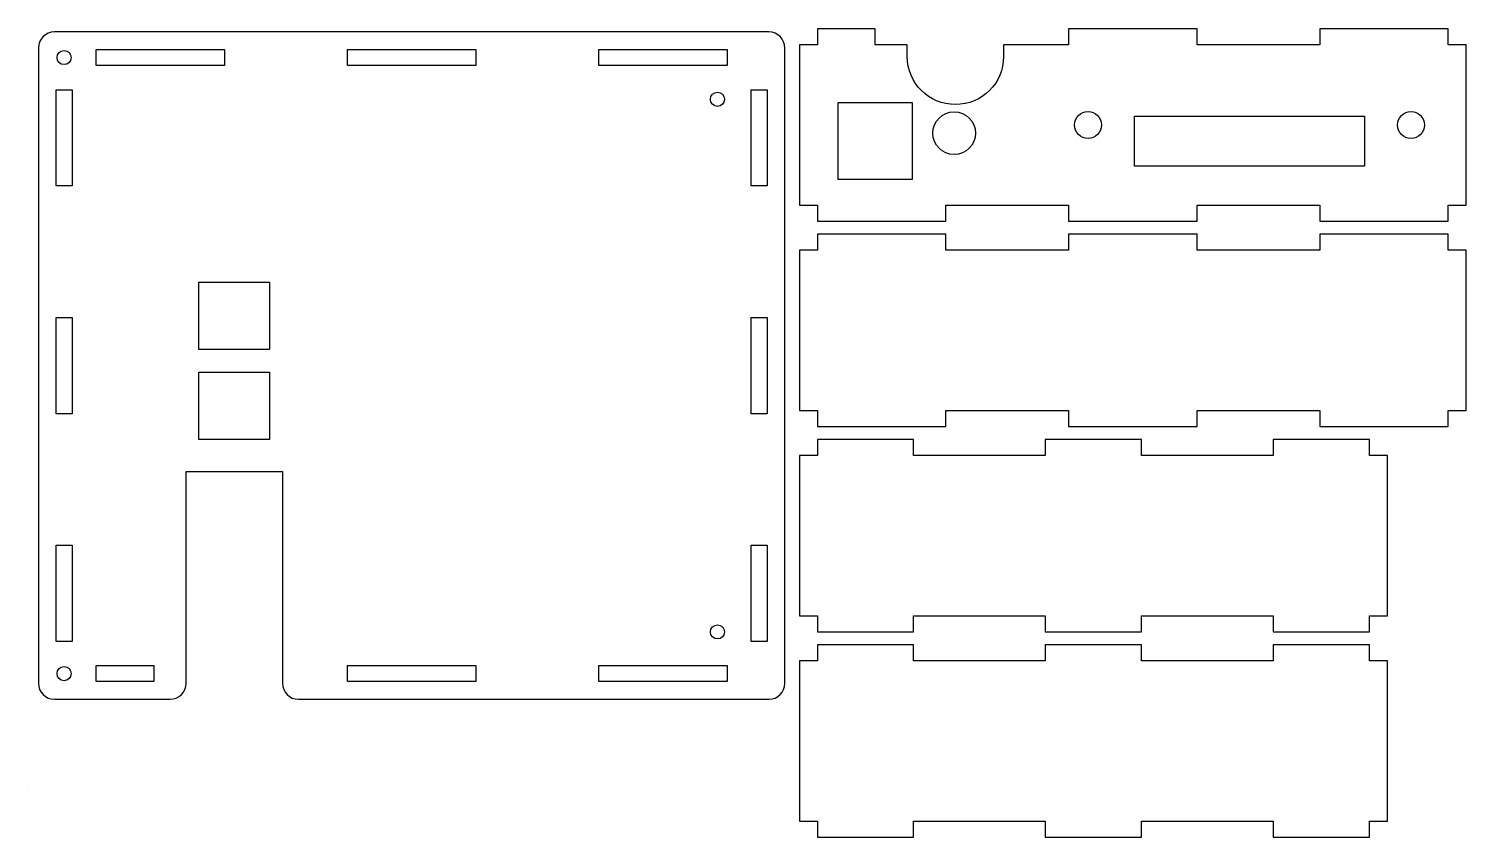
# Model space of a CAD drawing. Header units: inches. Extents: x 0 to 11.2, y -6.4 to -0.1.
import ezdxf

# ---------------------------------------------------------------- set-up
doc = ezdxf.new("R2010")
doc.units = ezdxf.units.IN
doc.header["$MEASUREMENT"] = 0
doc.layers.get('0').update_dxf_attribs({"linetype": 'CONTINUOUS'})

msp = doc.modelspace()

# ---------------------------------------------------------------- linework, layer by layer
msp.add_line((0, -6), (0, -6))
for points in [[(1.225, -5.175), (1.225, -3.525), (1.975, -3.525), (1.975, -5.175, 0.41421356), (2.1, -5.3), (5.7625, -5.3, 0.41421356), (5.8875, -5.175), (5.8875, -0.225, 0.41421356), (5.7625, -0.1), (0.2, -0.1, 0.41421356), (0.075, -0.225), (0.075, -5.175, 0.41421356), (0.2, -5.3), (1.1, -5.3, 0.41421356)], [(6.59, -0.2), (6.59, -0.075), (6.14, -0.075), (6.14, -0.2), (6, -0.2), (6, -1.45), (6.14, -1.45), (6.14, -1.575), (7.14, -1.575), (7.14, -1.45), (8.09625, -1.45), (8.09625, -1.575), (9.09625, -1.575), (9.09625, -1.45), (10.0525, -1.45), (10.0525, -1.575), (11.0525, -1.575), (11.0525, -1.45), (11.1925, -1.45), (11.1925, -0.2), (11.0525, -0.2), (11.0525, -0.075), (10.0525, -0.075), (10.0525, -0.2), (9.09625, -0.2), (9.09625, -0.075), (8.09625, -0.075), (8.09625, -0.2), (7.59, -0.2), (7.59, -0.291, -1), (6.84, -0.291), (6.84, -0.2)]]:
    msp.add_lwpolyline(points, format="xyb", close=True)
for points in [[(1.525, -0.2375), (1.525, -0.3625), (0.525, -0.3625), (0.525, -0.2375)], [(3.48125, -0.2375), (3.48125, -0.3625), (2.48125, -0.3625), (2.48125, -0.2375)], [(5.4375, -0.2375), (5.4375, -0.3625), (4.4375, -0.3625), (4.4375, -0.2375)], [(0.3375, -1.3), (0.2125, -1.3), (0.2125, -0.55), (0.3375, -0.55)], [(5.625, -0.55), (5.75, -0.55), (5.75, -1.3), (5.625, -1.3)], [(6.3015, -1.249), (6.3015, -0.651), (6.8785, -0.651), (6.8785, -1.249)], [(8.61, -1.145), (8.61, -0.755), (10.4, -0.755), (10.4, -1.145)], [(11.1925, -3.05), (11.1925, -1.8), (11.0525, -1.8), (11.0525, -1.675), (10.0525, -1.675), (10.0525, -1.8), (9.09625, -1.8), (9.09625, -1.675), (8.09625, -1.675), (8.09625, -1.8), (7.14, -1.8), (7.14, -1.675), (6.14, -1.675), (6.14, -1.8), (6, -1.8), (6, -3.05), (6.14, -3.05), (6.14, -3.175), (7.14, -3.175), (7.14, -3.05), (8.09625, -3.05), (8.09625, -3.175), (9.09625, -3.175), (9.09625, -3.05), (10.0525, -3.05), (10.0525, -3.175), (11.0525, -3.175), (11.0525, -3.05)], [(1.875, -2.05), (1.875, -2.575), (1.325, -2.575), (1.325, -2.05)], [(0.3375, -3.075), (0.2125, -3.075), (0.2125, -2.325), (0.3375, -2.325)], [(5.625, -2.325), (5.75, -2.325), (5.75, -3.075), (5.625, -3.075)], [(1.875, -2.75), (1.875, -3.275), (1.325, -3.275), (1.325, -2.75)], [(10.58, -3.4), (10.44, -3.4), (10.44, -3.275), (9.69, -3.275), (9.69, -3.4), (8.665, -3.4), (8.665, -3.275), (7.915, -3.275), (7.915, -3.4), (6.89, -3.4), (6.89, -3.275), (6.14, -3.275), (6.14, -3.4), (6, -3.4), (6, -4.65), (6.14, -4.65), (6.14, -4.775), (6.89, -4.775), (6.89, -4.65), (7.915, -4.65), (7.915, -4.775), (8.665, -4.775), (8.665, -4.65), (9.69, -4.65), (9.69, -4.775), (10.44, -4.775), (10.44, -4.65), (10.58, -4.65)], [(0.3375, -4.85), (0.2125, -4.85), (0.2125, -4.1), (0.3375, -4.1)], [(5.625, -4.1), (5.75, -4.1), (5.75, -4.85), (5.625, -4.85)], [(10.58, -5), (10.44, -5), (10.44, -4.875), (9.69, -4.875), (9.69, -5), (8.665, -5), (8.665, -4.875), (7.915, -4.875), (7.915, -5), (6.89, -5), (6.89, -4.875), (6.14, -4.875), (6.14, -5), (6, -5), (6, -6.25), (6.14, -6.25), (6.14, -6.375), (6.89, -6.375), (6.89, -6.25), (7.915, -6.25), (7.915, -6.375), (8.665, -6.375), (8.665, -6.25), (9.69, -6.25), (9.69, -6.375), (10.44, -6.375), (10.44, -6.25), (10.58, -6.25)], [(0.525, -5.0375), (0.975, -5.0375), (0.975, -5.1625), (0.525, -5.1625)], [(3.48125, -5.0375), (3.48125, -5.1625), (2.48125, -5.1625), (2.48125, -5.0375)], [(5.4375, -5.0375), (5.4375, -5.1625), (4.4375, -5.1625), (4.4375, -5.0375)]]:
    msp.add_lwpolyline(points, close=True)
for centre, radius in [((0.275, -0.3), 0.055), ((5.3625, -0.625), 0.055), ((7.2055, -0.889), 0.16625), ((8.2475, -0.825), 0.1045), ((10.7625, -0.825), 0.1045), ((5.3625, -4.775), 0.055), ((0.275, -5.1), 0.055)]:
    msp.add_circle(centre, radius)

doc.saveas('drawing.dxf')
